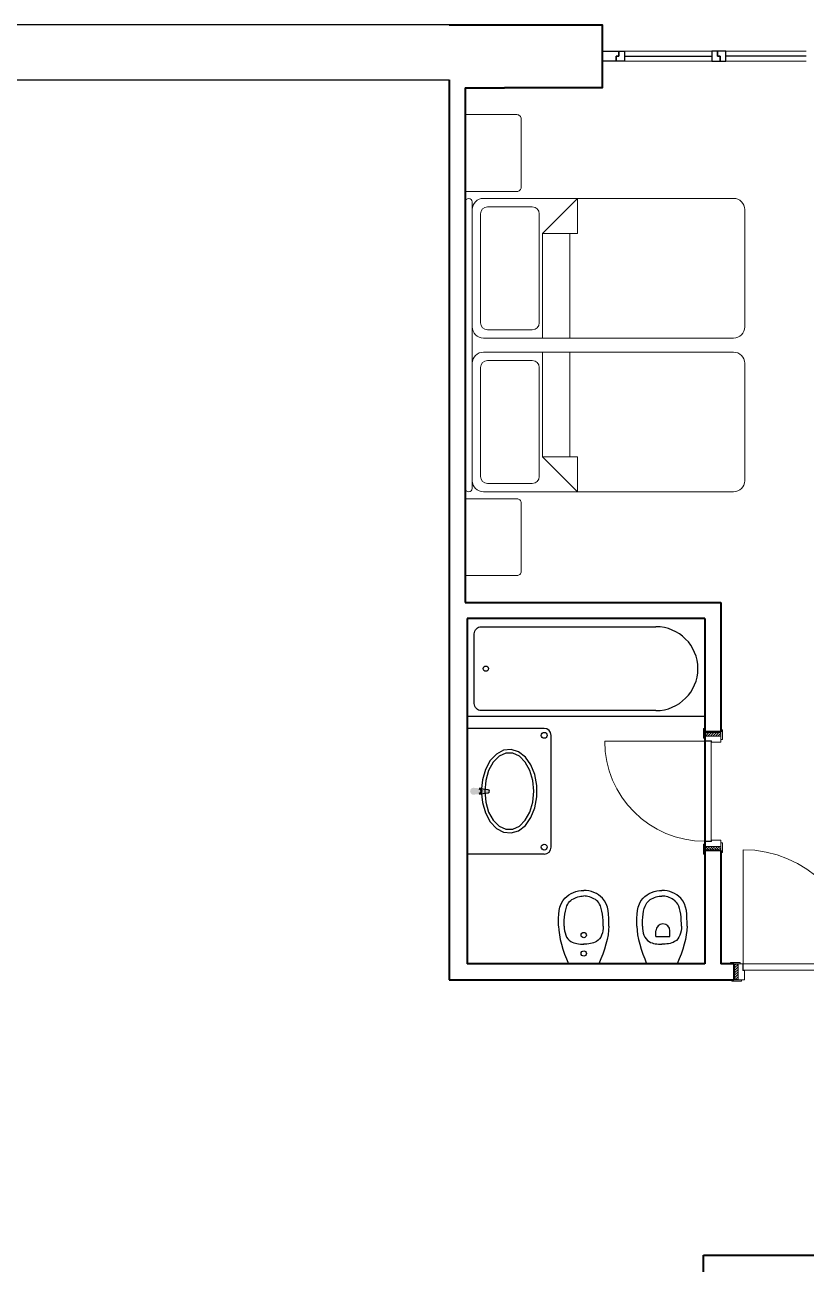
# Model space of a CAD drawing. Header units: inches. Extents: x -2770 to 3095, y -2847 to 3009.
# Drawn here: x 47.74 to 52, y 125.98 to 132.74 of the extents above; entities that cross this region are included whole.
import ezdxf

# ---------------------------------------------------------------- set-up
doc = ezdxf.new("R2010")
doc.units = ezdxf.units.IN
doc.header["$LTSCALE"] = 0.1
doc.header["$MEASUREMENT"] = 0
for name, color, linetype, lineweight in [('ARREDI attrezzature - furniture', 175, 'Continuous', 9), ('MURATURA sezioni - section wall', 7, 'Continuous', 40), ('PORTE finestre - doors windows', 252, 'Continuous', 5), ('PROIEZIONI finissime - fine lines', 251, 'Continuous', 9)]:
    doc.layers.add(name, color=color, linetype=linetype, lineweight=lineweight)
doc.layers.add('ARREDI igienici - bathroom', color=173, linetype='Continuous')
doc.layers.add('MONTANTI sezioni - windows structure section', color=2, linetype='Continuous')
doc.layers.add('VETRATE sezioni - windows sections', color=7, linetype='Continuous', true_color=0x4d79ff)

msp = doc.modelspace()

# ---------------------------------------------------------------- hatches: boundary and pattern name
at = {"layer": 'ARREDI igienici - bathroom', "linetype": 'Continuous'}
for points in [[(50.27293, 128.5621, 0.3781731), (50.26547, 128.57056), (50.22515, 128.57561, 0.1210196), (50.2179, 128.5781), (50.19268, 128.57992, 0.5245356), (50.1669, 128.5621)], [(50.27293, 128.5621, -0.3781731), (50.26547, 128.55365), (50.22515, 128.5486, -0.1210196), (50.2179, 128.54611), (50.19268, 128.54429, -0.5245356), (50.1669, 128.5621)]]:
    msp.add_hatch(color=256, dxfattribs=at).paths.add_polyline_path(points, flags=0)
at = {"layer": 'PORTE finestre - doors windows'}
h = msp.add_hatch(dxfattribs=at)
h.set_pattern_fill('ANSI31', color=135, scale=0.076172, angle=-90, style=0)
h.set_pattern_definition([(225, (83.874907, 126.654938), (-0.0067327062, 0.0067327062), [])])
h.paths.add_polyline_path([(51.53284, 128.88203), (51.44793, 128.88203), (51.44793, 128.86298), (51.53284, 128.86298)])
h = msp.add_hatch(dxfattribs=at)
h.set_pattern_fill('ANSI31', color=135, scale=0.076172, angle=-90, style=0)
h.set_pattern_definition([(135, (83.874907, 130.46927), (-0.0067327062, -0.0067327062), [])])
h.paths.add_polyline_path([(51.53284, 128.24218), (51.44793, 128.24218), (51.44793, 128.26123), (51.53284, 128.26123)])
h = msp.add_hatch(dxfattribs=at)
h.set_pattern_fill('ANSI31', color=135, scale=0.076172, angle=90, style=0)
h.set_pattern_definition([(45, (53.835351, 95.193068), (-0.0067327062, 0.0067327062), [])])
h.paths.add_polyline_path([(51.60826, 127.53513), (51.60826, 127.62005), (51.62731, 127.62005), (51.62731, 127.53513)])

# ---------------------------------------------------------------- linework, layer by layer
for p, q in [((50.88672, 132.74014), (45.31856, 132.74014)), ((46.29356, 132.44014), (50.05264, 132.44014))]:
    msp.add_line(p, q)
at = {"layer": 'ARREDI attrezzature - furniture', "linetype": 'Continuous'}
for p, q in [((50.14024, 131.77466), (50.14024, 130.21313)), ((50.17833, 131.77466), (50.17833, 130.25503)), ((50.56113, 131.60289), (50.75195, 131.7937)), ((50.56113, 131.60289), (50.75195, 131.60289)), ((50.56113, 130.38491), (50.75195, 130.38491)), ((50.56113, 130.38491), (50.75195, 130.19409)), ((50.17833, 130.25503), (50.17833, 130.21313))]:
    msp.add_line(p, q, dxfattribs=at)
at = {"layer": 'ARREDI attrezzature - furniture', "linetype": 'Continuous', "lineweight": 0}
for p, q in [((51.60274, 131.7937), (50.23926, 131.7937)), ((50.75195, 131.7937), (50.75195, 131.60289)), ((50.22403, 131.11577), (50.22403, 131.70991)), ((50.26212, 131.748), (50.50587, 131.748)), ((50.54395, 131.70991), (50.54395, 131.11577)), ((51.66368, 131.73276), (51.66368, 131.09292)), ((50.56113, 131.03198), (50.56113, 131.60289)), ((50.70979, 131.03198), (50.70979, 131.60289)), ((50.50587, 131.07769), (50.26212, 131.07769)), ((51.60274, 131.03198), (50.23926, 131.03198)), ((51.60274, 130.95581), (50.23926, 130.95581)), ((50.56113, 130.38491), (50.56113, 130.95581)), ((50.70979, 130.38491), (50.70979, 130.95581)), ((50.22403, 130.87202), (50.22403, 130.27788)), ((50.50587, 130.91011), (50.26212, 130.91011)), ((50.54395, 130.27788), (50.54395, 130.87202)), ((51.66368, 130.89487), (51.66368, 130.25503)), ((50.75195, 130.19409), (50.75195, 130.38491)), ((50.26212, 130.2398), (50.50587, 130.2398)), ((51.60274, 130.19409), (50.23926, 130.19409))]:
    msp.add_line(p, q, dxfattribs=at)
for points in [[(50.14024, 132.25038), (50.42208, 132.25038, -0.4142136), (50.44493, 132.22753), (50.44493, 131.85429, -0.4142136), (50.42208, 131.83144), (50.14024, 131.83144)], [(50.14024, 129.73741), (50.42208, 129.73741, 0.4142136), (50.44493, 129.76026), (50.44493, 130.1335, 0.4142136), (50.42208, 130.15636), (50.14024, 130.15636)]]:
    msp.add_lwpolyline(points, format="xyb", close=True, dxfattribs=at)
at = {"layer": 'ARREDI attrezzature - furniture', "linetype": 'Continuous'}
for centre, start, end in [((50.15928, 131.77466), 0, 180), ((50.15928, 130.21313), 180, 0)]:
    msp.add_arc(centre, 0.01904, start, end, dxfattribs=at)
at = {"layer": 'ARREDI attrezzature - furniture', "linetype": 'Continuous', "lineweight": 0}
for centre, radius, start, end in [((50.23926, 131.73276), 0.06094, 90, 180), ((51.60274, 131.73276), 0.06094, 0, 90), ((50.26212, 131.70991), 0.03809, 90, 180), ((50.50587, 131.70991), 0.03809, 0, 90), ((50.23926, 131.09292), 0.06094, 180, 270), ((50.26212, 131.11577), 0.03809, 180, 270), ((50.50587, 131.11577), 0.03809, 270, 0), ((51.60274, 131.09292), 0.06094, 270, 0), ((50.23926, 130.89487), 0.06094, 90, 180), ((51.60274, 130.89487), 0.06094, 0, 90), ((50.26212, 130.87202), 0.03809, 90, 180), ((50.50587, 130.87202), 0.03809, 360, 90), ((50.26212, 130.27788), 0.03809, 180, 270), ((50.50587, 130.27788), 0.03809, 270, 0), ((50.23926, 130.25503), 0.06094, 180, 270), ((51.60274, 130.25503), 0.06094, 270, 0)]:
    msp.add_arc(centre, radius, start, end, dxfattribs=at)
at = {"layer": 'ARREDI igienici - bathroom'}
for p, q in [((51.44659, 128.96963), (50.15167, 128.96963)), ((51.1799, 127.77049), (51.1799, 127.80095)), ((51.1799, 127.77049), (51.25607, 127.77049)), ((51.25607, 127.77049), (51.25607, 127.80096)), ((50.7024, 127.62174), (50.86929, 127.62156)), ((51.12896, 127.62148), (51.29585, 127.6213))]:
    msp.add_line(p, q, dxfattribs=at)
at = {"layer": 'ARREDI igienici - bathroom', "linetype": 'Continuous'}
for p, q in [((50.57061, 128.90488), (50.15167, 128.90488)), ((50.6087, 128.25742), (50.6087, 128.86679)), ((50.34919, 128.78553), (50.31009, 128.76472)), ((50.39058, 128.78977), (50.34919, 128.78553)), ((50.4312, 128.77712), (50.39058, 128.78977)), ((50.46804, 128.74853), (50.4312, 128.77712)), ((50.2762, 128.72888), (50.25002, 128.68067)), ((50.29268, 128.72041), (50.26777, 128.67535)), ((50.31009, 128.76472), (50.2762, 128.72888)), ((50.32467, 128.75265), (50.29268, 128.72041)), ((50.36117, 128.76944), (50.32467, 128.75265)), ((50.3992, 128.76944), (50.36117, 128.76944)), ((50.43569, 128.75265), (50.3992, 128.76944)), ((50.46768, 128.72041), (50.43569, 128.75265)), ((50.49259, 128.67535), (50.46768, 128.72041)), ((50.49836, 128.70612), (50.46804, 128.74853)), ((50.25002, 128.68067), (50.23349, 128.62367)), ((50.26777, 128.67535), (50.25197, 128.62112)), ((50.50839, 128.62112), (50.49259, 128.67535)), ((50.51991, 128.65302), (50.49836, 128.70612)), ((50.53111, 128.59318), (50.51991, 128.65302)), ((50.26547, 128.57056), (50.22515, 128.57561)), ((50.23349, 128.62367), (50.22784, 128.5621)), ((50.25197, 128.62112), (50.24656, 128.5621)), ((50.5138, 128.5621), (50.50839, 128.62112)), ((50.53111, 128.53103), (50.53111, 128.59318)), ((50.22515, 128.5486), (50.26547, 128.55365)), ((50.22784, 128.5621), (50.23349, 128.50054)), ((50.24656, 128.5621), (50.25197, 128.50309)), ((50.50839, 128.50309), (50.5138, 128.5621)), ((50.51991, 128.47119), (50.53111, 128.53103)), ((50.23349, 128.50054), (50.25002, 128.44354)), ((50.25002, 128.44354), (50.2762, 128.39533)), ((50.25197, 128.50309), (50.26777, 128.44885)), ((50.26777, 128.44885), (50.29268, 128.4038)), ((50.46768, 128.4038), (50.49259, 128.44885)), ((50.49259, 128.44885), (50.50839, 128.50309)), ((50.49836, 128.41809), (50.51991, 128.47119)), ((50.2762, 128.39533), (50.31009, 128.35949)), ((50.29268, 128.4038), (50.32467, 128.37156)), ((50.32467, 128.37156), (50.36117, 128.35476)), ((50.3992, 128.35476), (50.43569, 128.37156)), ((50.4312, 128.34709), (50.46804, 128.37568)), ((50.43569, 128.37156), (50.46768, 128.4038)), ((50.46804, 128.37568), (50.49836, 128.41809)), ((50.31009, 128.35949), (50.34919, 128.33868)), ((50.34919, 128.33868), (50.39058, 128.33444)), ((50.36117, 128.35476), (50.3992, 128.35476)), ((50.39058, 128.33444), (50.4312, 128.34709)), ((50.57061, 128.21933), (50.15167, 128.21933))]:
    msp.add_line(p, q, dxfattribs=at)
at = {"layer": 'ARREDI igienici - bathroom'}
msp.add_lwpolyline([(51.17999, 129.0018), (50.22784, 129.0018, -0.4142136), (50.18975, 129.03989), (50.18975, 129.42074, -0.4142136), (50.22784, 129.45883), (51.17999, 129.45883)], format="xyb", dxfattribs=at)
for centre, radius in [((50.25242, 129.23031), 0.01443), ((50.7861, 127.77809), 0.01428), ((50.7861, 127.67756), 0.01428)]:
    msp.add_circle(centre, radius, dxfattribs=at)
at = {"layer": 'ARREDI igienici - bathroom', "linetype": 'Continuous'}
for centre in [(50.57061, 128.86679), (50.57061, 128.25742)]:
    msp.add_circle(centre, 0.01617, dxfattribs=at)
at = {"layer": 'ARREDI igienici - bathroom'}
for centre, radius, start, end in [((51.17999, 129.23031), 0.22852, 270, 90), ((51.21798, 127.80096), 0.03809, 0.001749, 180.001749)]:
    msp.add_arc(centre, radius, start, end, dxfattribs=at)
at = {"layer": 'ARREDI igienici - bathroom', "linetype": 'Continuous'}
for centre, radius, start, end in [((50.57061, 128.86679), 0.03809, 0, 90), ((50.21592, 128.5621), 0.01606, 275.169607, 84.830393), ((50.21645, 128.5621), 0.01606, 275.169607, 84.830393), ((50.21625, 128.5621), 0.01036, 270, 90), ((50.26441, 128.5621), 0.00852, 277.138925, 82.861075), ((50.57061, 128.25742), 0.03809, 270, 0)]:
    msp.add_arc(centre, radius, start, end, dxfattribs=at)
at = {"layer": 'ARREDI igienici - bathroom'}
for points, knots in [([(50.6486, 127.82746), (50.64866, 127.88633), (50.647, 127.98066), (50.74874, 128.0216), (50.78588, 128.02157)], [0, 0, 0, 0, 0.21687107, 0.36313629, 0.36313629, 0.36313629, 0.36313629]), ([(50.67907, 127.82743), (50.67911, 127.86471), (50.68398, 127.92284), (50.71064, 127.966), (50.73069, 127.97956), (50.76505, 127.98955), (50.77586, 127.99111), (50.78585, 127.9911)], [0, 0, 0, 0, 0.15486023, 0.15486023, 0.2726293, 0.2726293, 0.32424343, 0.32424343, 0.32424343, 0.32424343]), ([(50.89235, 127.82723), (50.89239, 127.8645), (50.8876, 127.92264), (50.86102, 127.96585), (50.84099, 127.97945), (50.80665, 127.98951), (50.79584, 127.99109), (50.78585, 127.9911)], [0, 0, 0, 0, 0.15486023, 0.15486023, 0.2726293, 0.2726293, 0.32424343, 0.32424343, 0.32424343, 0.32424343]), ([(50.92282, 127.8272), (50.92288, 127.88607), (50.92467, 127.98039), (50.82302, 128.02153), (50.78588, 128.02157)], [0, 0, 0, 0, 0.21688736, 0.36315259, 0.36315259, 0.36315259, 0.36315259]), ([(51.07517, 127.8272), (51.07522, 127.88607), (51.07356, 127.9804), (51.17531, 128.02134), (51.21244, 128.0213)], [0, 0, 0, 0, 0.21687107, 0.36313629, 0.36313629, 0.36313629, 0.36313629]), ([(51.10563, 127.82717), (51.10567, 127.86445), (51.11054, 127.92258), (51.1372, 127.96573), (51.15725, 127.97929), (51.19162, 127.98929), (51.20243, 127.99084), (51.21241, 127.99083)], [0, 0, 0, 0, 0.15486023, 0.15486023, 0.2726293, 0.2726293, 0.32424343, 0.32424343, 0.32424343, 0.32424343]), ([(51.31892, 127.82696), (51.31895, 127.86424), (51.31416, 127.92238), (51.28758, 127.96559), (51.26756, 127.97918), (51.23321, 127.98925), (51.2224, 127.99082), (51.21241, 127.99083)], [0, 0, 0, 0, 0.15486023, 0.15486023, 0.2726293, 0.2726293, 0.32424343, 0.32424343, 0.32424343, 0.32424343]), ([(51.34938, 127.82693), (51.34944, 127.88581), (51.35123, 127.98012), (51.24958, 128.02127), (51.21244, 128.0213)], [0, 0, 0, 0, 0.21688736, 0.36315259, 0.36315259, 0.36315259, 0.36315259]), ([(50.67935, 127.82723), (50.67972, 127.79246), (50.6958, 127.73566), (50.76225, 127.72828), (50.7861, 127.72831)], [0, 0, 0, 0, 0.13693795, 0.23089304, 0.23089304, 0.23089304, 0.23089304]), ([(50.89235, 127.82723), (50.89199, 127.79246), (50.87591, 127.73566), (50.80946, 127.72828), (50.7856, 127.72831)], [0, 0, 0, 0, 0.13693795, 0.23089304, 0.23089304, 0.23089304, 0.23089304]), ([(51.10591, 127.82696), (51.10628, 127.79219), (51.12236, 127.7354), (51.18881, 127.72802), (51.21267, 127.72804)], [0, 0, 0, 0, 0.13693795, 0.23089304, 0.23089304, 0.23089304, 0.23089304]), ([(51.31892, 127.82696), (51.31855, 127.79219), (51.30247, 127.7354), (51.23602, 127.72802), (51.21216, 127.72804)], [0, 0, 0, 0, 0.13693795, 0.23089304, 0.23089304, 0.23089304, 0.23089304])]:
    msp.add_open_spline(points, degree=3, knots=knots, dxfattribs=at)
for points in [[(50.64894, 127.8272), (50.64894, 127.76668), (50.67355, 127.69158), (50.70248, 127.62156)], [(50.92282, 127.8272), (50.92282, 127.76668), (50.89821, 127.69158), (50.86929, 127.62156)], [(51.0755, 127.82693), (51.0755, 127.76641), (51.10012, 127.69131), (51.12904, 127.6213)], [(51.34938, 127.82693), (51.34938, 127.76641), (51.32477, 127.69131), (51.29585, 127.6213)]]:
    msp.add_open_spline(points, degree=3, dxfattribs=at)
at = {"layer": 'MONTANTI sezioni - windows structure section', "flags": 128}
for points in [[(50.88672, 132.59545), (50.97813, 132.59547), (50.97813, 132.56878), (50.96289, 132.56878), (50.96289, 132.54208), (50.88672, 132.54205), (50.88672, 132.59545)], [(51.0086, 132.5421), (50.96289, 132.5421), (50.96289, 132.56878), (50.97813, 132.56878), (50.97813, 132.59549), (51.00859, 132.59549), (51.00859, 132.5421)], [(51.48467, 132.5421), (51.53037, 132.5421), (51.53037, 132.56879), (51.51514, 132.56879), (51.51514, 132.59549), (51.48467, 132.59549), (51.48467, 132.5421)], [(51.56084, 132.59547), (51.51514, 132.59547), (51.51514, 132.56879), (51.53037, 132.56879), (51.53037, 132.54208), (51.56084, 132.54208), (51.56084, 132.59547)]]:
    msp.add_lwpolyline(points, dxfattribs=at)
at = {"layer": 'MURATURA sezioni - section wall'}
for p, q in [((50.05264, 132.74014), (50.35352, 132.74014)), ((50.05264, 132.44014), (50.05264, 127.53379)), ((50.14024, 132.39736), (50.14024, 129.59043)), ((50.14024, 132.39736), (50.35352, 132.39736)), ((50.14024, 129.59043), (51.53419, 129.59043)), ((51.53419, 129.59043), (51.53419, 128.88583)), ((50.15167, 129.50283), (50.15167, 127.62139)), ((51.44659, 129.50283), (50.15167, 129.50283)), ((51.44659, 129.50283), (51.44659, 127.62139)), ((51.53419, 128.88583), (51.44659, 128.88583)), ((51.44659, 128.23837), (51.44659, 127.62139)), ((51.53419, 128.23837), (51.44659, 128.23837)), ((51.53419, 128.23837), (51.53419, 127.62139)), ((51.44659, 127.62139), (50.15167, 127.62139)), ((51.60445, 127.62139), (51.53419, 127.62139)), ((51.60445, 127.62139), (51.60445, 127.53379)), ((51.60445, 127.62139), (51.60445, 127.53379)), ((50.05264, 127.53379), (51.60445, 127.53379)), ((51.43809, 126.03379), (57.72696, 126.03379)), ((51.43809, 124.35951), (51.43809, 126.03379))]:
    msp.add_line(p, q, dxfattribs=at)
at = {"layer": 'MURATURA sezioni - section wall', "linetype": 'Continuous'}
msp.add_lwpolyline([(50.35352, 132.74014), (50.88672, 132.74014), (50.88672, 132.39736), (50.35352, 132.39736)], dxfattribs=at)
at = {"layer": 'PORTE finestre - doors windows'}
for p, q in [((51.43888, 128.90454), (51.44659, 128.90454)), ((51.43888, 128.90454), (51.43888, 128.8706)), ((51.43888, 128.8706), (51.43888, 128.85156)), ((51.44659, 128.85156), (51.43888, 128.85156)), ((51.44659, 128.90454), (51.44659, 128.85156)), ((51.53419, 128.88583), (51.44659, 128.88583)), ((51.44659, 128.86298), (51.44659, 128.83632)), ((51.53419, 128.86298), (51.44659, 128.86298)), ((51.53419, 128.89692), (51.54189, 128.89692)), ((51.53419, 128.89692), (51.53419, 128.86298)), ((51.53419, 128.86298), (51.53419, 128.82871)), ((51.53419, 128.84394), (51.54189, 128.84394)), ((51.54189, 128.89692), (51.54189, 128.84394)), ((51.48221, 128.83632), (51.44659, 128.83632)), ((51.44659, 128.83498), (51.44659, 128.28923)), ((51.48087, 128.83498), (51.44659, 128.83498)), ((51.48087, 128.83498), (51.48087, 128.28923)), ((51.48221, 128.83632), (51.48221, 128.82871)), ((51.53419, 128.82871), (51.48221, 128.82871)), ((50.05264, 128.33749), (50.05264, 128.32979)), ((50.05264, 128.24219), (50.05264, 128.32979)), ((50.05264, 128.24219), (50.05264, 128.23448)), ((51.43888, 128.25361), (51.43888, 128.27265)), ((51.44659, 128.27265), (51.43888, 128.27265)), ((51.43888, 128.21967), (51.43888, 128.25361)), ((51.48087, 128.28923), (51.44659, 128.28923)), ((51.48221, 128.28789), (51.44659, 128.28789)), ((51.44659, 128.26123), (51.44659, 128.28789)), ((51.44659, 128.21967), (51.44659, 128.27265)), ((51.53419, 128.26123), (51.44659, 128.26123)), ((51.53419, 128.23837), (51.44659, 128.23837)), ((51.53419, 128.2955), (51.48221, 128.2955)), ((51.48221, 128.28789), (51.48221, 128.2955)), ((51.53419, 128.26123), (51.53419, 128.2955)), ((51.53419, 128.28027), (51.54189, 128.28027)), ((51.53419, 128.22729), (51.53419, 128.26123)), ((51.54189, 128.22729), (51.54189, 128.28027)), ((51.43888, 128.21967), (51.44659, 128.21967)), ((51.53419, 128.22729), (51.54189, 128.22729)), ((51.58575, 127.6291), (51.58575, 127.62139)), ((51.58575, 127.6291), (51.61969, 127.6291)), ((51.61969, 127.6291), (51.63873, 127.6291)), ((51.63873, 127.62139), (51.63873, 127.6291)), ((51.58575, 127.62139), (51.63873, 127.62139)), ((51.60445, 127.62139), (51.60445, 127.53379)), ((51.62731, 127.62139), (51.65397, 127.62139)), ((51.62731, 127.53379), (51.62731, 127.62139)), ((51.65397, 127.58577), (51.65397, 127.62139)), ((51.65397, 127.58577), (51.66158, 127.58577)), ((51.65531, 127.62139), (52.27724, 127.62139)), ((51.65531, 127.58711), (51.65531, 127.62139)), ((51.65531, 127.58711), (52.27724, 127.58711)), ((51.66158, 127.53379), (51.66158, 127.58577)), ((51.59337, 127.53379), (51.59337, 127.52608)), ((51.59337, 127.53379), (51.62731, 127.53379)), ((51.59337, 127.52608), (51.64635, 127.52608)), ((51.62731, 127.53379), (51.66158, 127.53379)), ((51.64635, 127.53379), (51.64635, 127.52608))]:
    msp.add_line(p, q, dxfattribs=at)
at = {"layer": 'PORTE finestre - doors windows', "linetype": 'Continuous'}
msp.add_line((50.05264, 128.24219), (50.05264, 128.32979), dxfattribs=at)
at = {"layer": 'PORTE finestre - doors windows'}
for points in [[(51.53284, 128.88203), (51.44793, 128.88203), (51.44793, 128.86298), (51.53284, 128.86298)], [(51.53284, 128.24218), (51.44793, 128.24218), (51.44793, 128.26123), (51.53284, 128.26123)], [(51.60826, 127.53513), (51.60826, 127.62005), (51.62731, 127.62005), (51.62731, 127.53513)]]:
    msp.add_lwpolyline(points, close=True, dxfattribs=at)
at = {"layer": 'PROIEZIONI finissime - fine lines'}
for p, q in [((51.0086, 132.59549), (51.48467, 132.59547)), ((51.99884, 132.59544), (51.56084, 132.59547)), ((51.0086, 132.5421), (51.48467, 132.54208)), ((51.99884, 132.54205), (51.56084, 132.54208))]:
    msp.add_line(p, q, dxfattribs=at)
at = {"layer": 'PROIEZIONI finissime - fine lines', "ltscale": 0.8}
for p, q in [((51.44659, 128.83498), (50.90083, 128.83498)), ((51.65531, 127.62139), (51.65531, 128.24332))]:
    msp.add_line(p, q, dxfattribs=at)
at = {"layer": 'PROIEZIONI finissime - fine lines', "linetype": 'Continuous'}
msp.add_lwpolyline([(50.88672, 132.39736), (50.88672, 132.74014)], dxfattribs=at)
at = {"layer": 'PROIEZIONI finissime - fine lines'}
for centre, radius, start, end in [((51.44659, 128.83498), 0.54576, 180, 270), ((51.65531, 127.62139), 0.62193, 0, 90)]:
    msp.add_arc(centre, radius, start, end, dxfattribs=at)
at = {"layer": 'VETRATE sezioni - windows sections', "linetype": 'Continuous', "ltscale": 0.01}
for p, q in [((51.0086, 132.56874), (51.48467, 132.56874)), ((51.99884, 132.56869), (51.56084, 132.56874))]:
    msp.add_line(p, q, dxfattribs=at)

doc.saveas('drawing.dxf')
